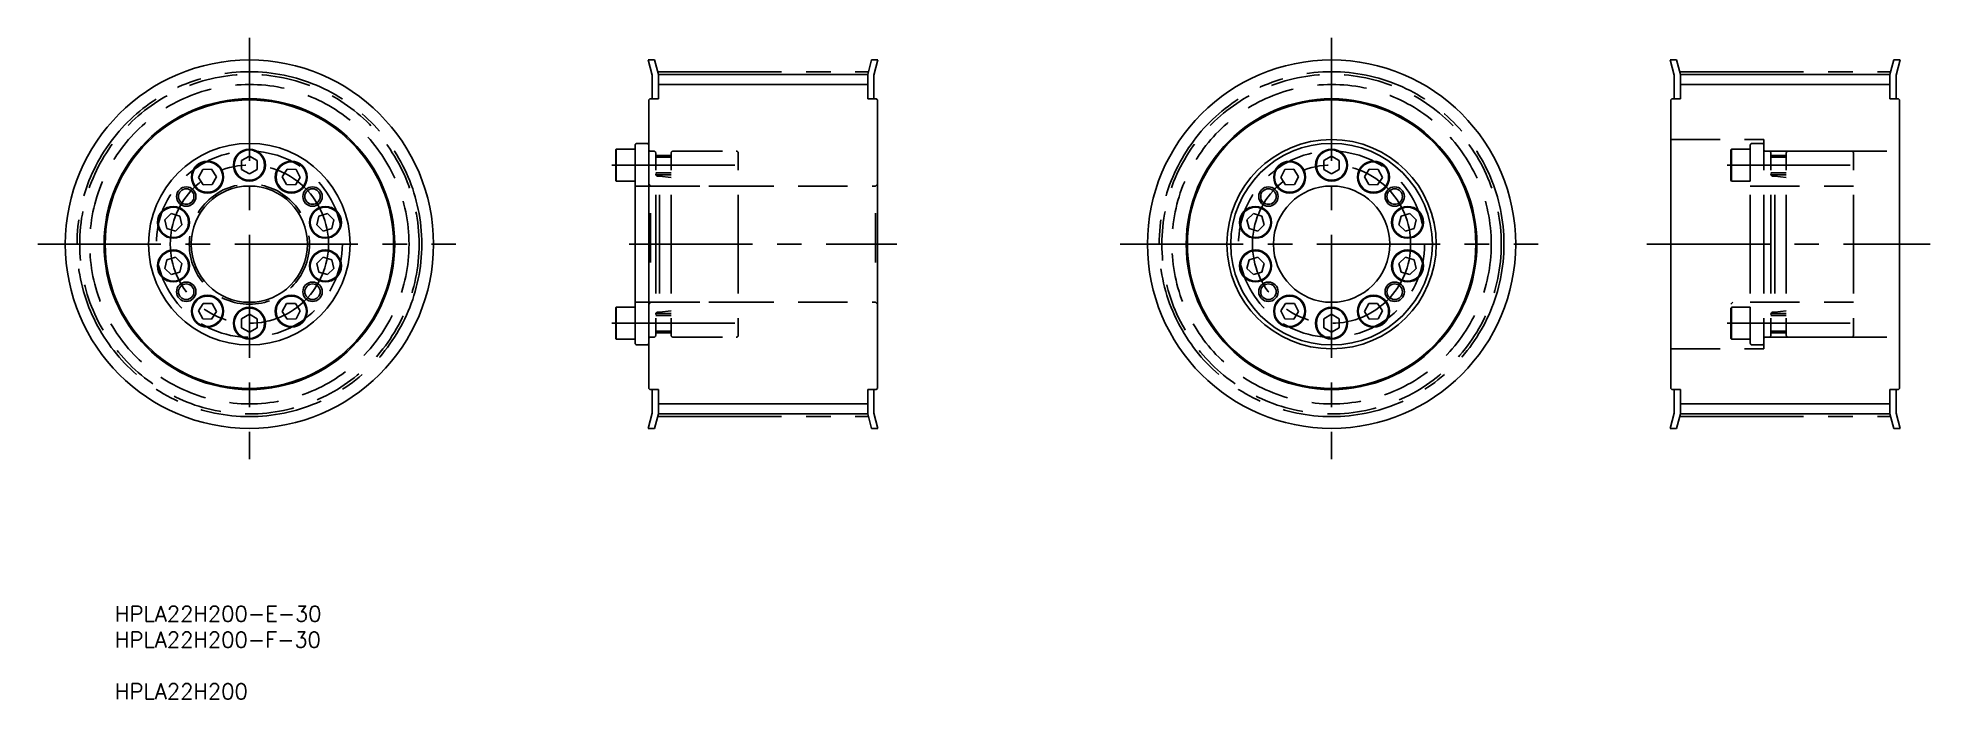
# Model space of a CAD drawing. Extents: x -5 to 483, y -15 to 155.
import ezdxf

# ---------------------------------------------------------------- set-up
doc = ezdxf.new("R2010")
doc.units = 0
doc.linetypes.add('CENTER', pattern=[50.8, 31.75, -6.35, 6.35, -6.35])
doc.linetypes.add('DASHED', pattern=[19.05, 12.7, -6.35])
doc.layers.get('0').update_dxf_attribs({"linetype": 'CONTINUOUS'})
doc.layers.add('CENTER', color=1, linetype='CENTER')
doc.styles.add('MISUMI', font='txt.shx')

# ---------------------------------------------------------------- blocks, each defined once
blk = doc.blocks.new('*U6')
at = {"color": 7, "linetype": 'CONTINUOUS', "style": 'MISUMI'}
for s, p in [('HPLA22H200-E-30', (15.05, 4.8)), ('HPLA22H200-F-30', (15.05, -1.87)), ('HPLA22H200', (15.05, -15.2))]:
    blk.add_text(s, height=4, dxfattribs=at).set_placement(p)

msp = doc.modelspace()

# ---------------------------------------------------------------- linework, layer by layer
at = {"color": 7, "linetype": 'CONTINUOUS'}
for p, q in [((152.6, 149.64), (154.26, 149.64)), ((153.66, 145.71), (152.6, 149.64)), ((155.26, 145.92), (154.26, 149.64)), ((209.26, 145.92), (210.25, 149.64)), ((211.91, 149.64), (210.25, 149.64)), ((210.86, 145.71), (211.91, 149.64)), ((416.32, 149.64), (417.97, 149.64)), ((417.37, 145.71), (416.32, 149.64)), ((418.97, 145.92), (417.97, 149.64)), ((472.97, 145.92), (473.97, 149.64)), ((475.62, 149.64), (473.97, 149.64)), ((474.57, 145.71), (475.62, 149.64)), ((153.66, 139.64), (153.66, 145.71)), ((155.26, 145.92), (209.26, 145.92)), ((155.26, 139.64), (155.26, 145.92)), ((209.26, 139.64), (209.26, 145.92)), ((210.86, 139.64), (210.86, 145.71)), ((417.37, 139.64), (417.37, 145.71)), ((418.97, 145.92), (472.97, 145.92)), ((418.97, 139.64), (418.97, 145.92)), ((472.97, 139.64), (472.97, 145.92)), ((474.57, 139.64), (474.57, 145.71)), ((152.76, 139.34), (153.06, 139.64)), ((152.76, 64.94), (152.76, 139.34)), ((153.06, 139.64), (155.26, 139.64)), ((209.26, 139.64), (211.46, 139.64)), ((211.46, 139.64), (211.76, 139.34)), ((211.76, 64.94), (211.76, 139.34)), ((416.47, 139.34), (416.77, 139.64)), ((416.47, 64.94), (416.47, 139.34)), ((416.77, 139.64), (418.97, 139.64)), ((472.97, 139.64), (475.17, 139.64)), ((475.17, 139.64), (475.47, 139.34)), ((475.47, 64.94), (475.47, 139.34)), ((149.26, 102.14), (149.26, 127.64)), ((149.76, 128.14), (152.26, 128.14)), ((152.76, 102.14), (152.76, 127.64)), ((49.73, 124.85), (47.73, 123.7)), ((47.73, 123.7), (47.73, 121.39)), ((51.73, 123.7), (49.73, 124.85)), ((51.73, 121.39), (51.73, 123.7)), ((144.26, 126.47), (144.37, 126.67)), ((144.26, 118.62), (144.26, 126.47)), ((144.37, 118.42), (144.37, 126.67)), ((144.37, 126.67), (149.26, 126.67)), ((149.26, 118.42), (149.26, 126.67)), ((149.26, 120.04), (149.26, 125.04)), ((328.94, 124.85), (326.94, 123.7)), ((326.94, 123.7), (326.94, 121.39)), ((330.94, 123.7), (328.94, 124.85)), ((330.94, 121.39), (330.94, 123.7)), ((37.69, 121.4), (36.61, 119.36)), ((36.61, 119.36), (37.83, 117.41)), ((40, 121.48), (37.69, 121.4)), ((37.83, 117.41), (40.14, 117.49)), ((41.23, 119.53), (40, 121.48)), ((40.14, 117.49), (41.23, 119.53)), ((47.73, 121.39), (49.73, 120.24)), ((49.73, 120.24), (51.73, 121.39)), ((58.23, 119.53), (59.45, 121.48)), ((59.31, 117.49), (58.23, 119.53)), ((61.62, 117.41), (59.31, 117.49)), ((59.45, 121.48), (61.76, 121.4)), ((62.85, 119.36), (61.62, 117.41)), ((61.76, 121.4), (62.85, 119.36)), ((144.26, 118.62), (144.37, 118.42)), ((144.37, 118.42), (149.26, 118.42)), ((316.91, 121.4), (315.82, 119.36)), ((315.82, 119.36), (317.05, 117.41)), ((319.21, 121.48), (316.91, 121.4)), ((317.05, 117.41), (319.35, 117.49)), ((320.44, 119.53), (319.21, 121.48)), ((319.35, 117.49), (320.44, 119.53)), ((326.94, 121.39), (328.94, 120.24)), ((328.94, 120.24), (330.94, 121.39)), ((337.44, 119.53), (338.67, 121.48)), ((338.53, 117.49), (337.44, 119.53)), ((340.83, 117.41), (338.53, 117.49)), ((338.67, 121.48), (340.97, 121.4)), ((342.06, 119.36), (340.83, 117.41)), ((340.97, 121.4), (342.06, 119.36)), ((149.26, 114.89), (149.26, 114.89)), ((29.56, 110.01), (27.9, 108.4)), ((27.9, 108.4), (28.46, 106.16)), ((31.78, 109.37), (29.56, 110.01)), ((32.34, 107.13), (31.78, 109.37)), ((67.12, 107.13), (67.68, 109.37)), ((67.68, 109.37), (69.9, 110.01)), ((69.9, 110.01), (71.56, 108.4)), ((71.56, 108.4), (71, 106.16)), ((149.26, 108.52), (149.26, 108.52)), ((308.77, 110.01), (307.11, 108.4)), ((307.11, 108.4), (307.67, 106.16)), ((310.99, 109.37), (308.77, 110.01)), ((311.55, 107.13), (310.99, 109.37)), ((346.33, 107.13), (346.89, 109.37)), ((346.89, 109.37), (349.11, 110.01)), ((349.11, 110.01), (350.77, 108.4)), ((350.77, 108.4), (350.21, 106.16)), ((28.46, 106.16), (30.68, 105.53)), ((30.68, 105.53), (32.34, 107.13)), ((68.78, 105.53), (67.12, 107.13)), ((71, 106.16), (68.78, 105.53)), ((307.67, 106.16), (309.89, 105.53)), ((309.89, 105.53), (311.55, 107.13)), ((347.99, 105.53), (346.33, 107.13)), ((350.21, 106.16), (347.99, 105.53)), ((27.9, 95.88), (28.46, 98.13)), ((28.46, 98.13), (30.68, 98.76)), ((30.68, 98.76), (32.34, 97.16)), ((68.78, 98.76), (67.12, 97.16)), ((71, 98.13), (68.78, 98.76)), ((71.56, 95.88), (71, 98.13)), ((149.26, 102.14), (149.26, 76.64)), ((152.76, 102.14), (152.76, 76.64)), ((307.11, 95.88), (307.67, 98.13)), ((307.67, 98.13), (309.89, 98.76)), ((309.89, 98.76), (311.55, 97.16)), ((347.99, 98.76), (346.33, 97.16)), ((350.21, 98.13), (347.99, 98.76)), ((350.77, 95.88), (350.21, 98.13)), ((29.56, 94.28), (27.9, 95.88)), ((31.78, 94.92), (29.56, 94.28)), ((32.34, 97.16), (31.78, 94.92)), ((67.12, 97.16), (67.68, 94.92)), ((67.68, 94.92), (69.9, 94.28)), ((69.9, 94.28), (71.56, 95.88)), ((308.77, 94.28), (307.11, 95.88)), ((310.99, 94.92), (308.77, 94.28)), ((311.55, 97.16), (310.99, 94.92)), ((346.33, 97.16), (346.89, 94.92)), ((346.89, 94.92), (349.11, 94.28)), ((349.11, 94.28), (350.77, 95.88)), ((36.61, 84.92), (37.83, 86.88)), ((37.69, 82.89), (36.61, 84.92)), ((37.83, 86.88), (40.14, 86.8)), ((41.23, 84.76), (40, 82.81)), ((40.14, 86.8), (41.23, 84.76)), ((47.73, 82.9), (49.73, 84.05)), ((49.73, 84.05), (51.73, 82.9)), ((59.31, 86.8), (58.23, 84.76)), ((58.23, 84.76), (59.45, 82.81)), ((61.62, 86.88), (59.31, 86.8)), ((62.85, 84.92), (61.62, 86.88)), ((61.76, 82.89), (62.85, 84.92)), ((144.26, 85.67), (144.37, 85.87)), ((144.26, 85.67), (144.26, 77.82)), ((144.37, 85.87), (144.37, 77.62)), ((144.37, 85.87), (149.26, 85.87)), ((149.26, 85.87), (149.26, 77.62)), ((149.26, 84.24), (149.26, 79.24)), ((315.82, 84.92), (317.05, 86.88)), ((316.91, 82.89), (315.82, 84.92)), ((317.05, 86.88), (319.35, 86.8)), ((320.44, 84.76), (319.21, 82.81)), ((319.35, 86.8), (320.44, 84.76)), ((326.94, 82.9), (328.94, 84.05)), ((328.94, 84.05), (330.94, 82.9)), ((338.53, 86.8), (337.44, 84.76)), ((337.44, 84.76), (338.67, 82.81)), ((340.83, 86.88), (338.53, 86.8)), ((342.06, 84.92), (340.83, 86.88)), ((340.97, 82.89), (342.06, 84.92)), ((40, 82.81), (37.69, 82.89)), ((47.73, 80.59), (47.73, 82.9)), ((49.73, 79.44), (47.73, 80.59)), ((51.73, 80.59), (49.73, 79.44)), ((51.73, 82.9), (51.73, 80.59)), ((59.45, 82.81), (61.76, 82.89)), ((319.21, 82.81), (316.91, 82.89)), ((326.94, 80.59), (326.94, 82.9)), ((328.94, 79.44), (326.94, 80.59)), ((330.94, 80.59), (328.94, 79.44)), ((330.94, 82.9), (330.94, 80.59)), ((338.67, 82.81), (340.97, 82.89)), ((144.26, 77.82), (144.37, 77.62)), ((144.37, 77.62), (149.26, 77.62)), ((149.76, 76.14), (152.26, 76.14)), ((153.06, 64.64), (152.76, 64.94)), ((153.06, 64.64), (155.26, 64.64)), ((153.66, 64.64), (153.66, 58.58)), ((155.26, 58.36), (155.26, 64.64)), ((209.26, 58.36), (209.26, 64.64)), ((209.26, 64.64), (211.46, 64.64)), ((210.86, 64.64), (210.86, 58.58)), ((211.76, 64.94), (211.46, 64.64)), ((416.77, 64.64), (416.47, 64.94)), ((416.77, 64.64), (418.97, 64.64)), ((417.37, 64.64), (417.37, 58.57)), ((418.97, 58.36), (418.97, 64.64)), ((472.97, 58.36), (472.97, 64.64)), ((472.97, 64.64), (475.17, 64.64)), ((474.57, 64.64), (474.57, 58.57)), ((475.47, 64.94), (475.17, 64.64)), ((153.66, 58.58), (152.6, 54.64)), ((152.6, 54.64), (154.26, 54.64)), ((155.26, 58.36), (154.26, 54.64)), ((155.26, 58.36), (209.26, 58.36)), ((209.26, 58.36), (210.25, 54.64)), ((211.91, 54.64), (210.25, 54.64)), ((210.86, 58.58), (211.91, 54.64)), ((417.37, 58.57), (416.32, 54.64)), ((416.32, 54.64), (417.97, 54.64)), ((418.97, 58.36), (417.97, 54.64)), ((418.97, 58.36), (472.97, 58.36)), ((472.97, 58.36), (473.97, 54.64)), ((475.62, 54.64), (473.97, 54.64)), ((474.57, 58.57), (475.62, 54.64))]:
    msp.add_line(p, q, dxfattribs=at)
at = {"color": 3, "linetype": 'CONTINUOUS'}
for p, q in [((155.26, 143.33), (209.26, 143.33)), ((418.97, 143.33), (472.97, 143.33)), ((155.26, 60.95), (209.26, 60.95)), ((418.97, 60.95), (472.97, 60.95))]:
    msp.add_line(p, q, dxfattribs=at)
at = {"color": 3, "linetype": 'DASHED'}
for p, q in [((416.47, 129.14), (440.47, 129.14)), ((436.97, 102.14), (436.97, 127.64)), ((437.47, 128.14), (439.97, 128.14)), ((440.47, 126.14), (440.47, 129.14)), ((440.47, 102.14), (440.47, 127.64)), ((153.17, 126.14), (154.06, 126.14)), ((154.56, 102.14), (154.56, 125.64)), ((158.56, 125.04), (154.56, 125.04)), ((158.56, 124.54), (154.56, 124.54)), ((158.56, 102.14), (158.56, 125.64)), ((159.06, 126.14), (175.36, 126.14)), ((175.86, 102.14), (175.86, 125.64)), ((431.97, 126.47), (432.09, 126.67)), ((431.97, 118.62), (431.97, 126.47)), ((432.09, 118.42), (432.09, 126.67)), ((432.09, 126.67), (436.97, 126.67)), ((436.97, 118.42), (436.97, 126.67)), ((436.97, 120.04), (436.97, 125.04)), ((440.47, 126.14), (475.47, 126.14)), ((440.88, 126.14), (441.77, 126.14)), ((442.27, 102.14), (442.27, 125.64)), ((446.27, 125.04), (442.27, 125.04)), ((446.27, 124.54), (442.27, 124.54)), ((446.27, 102.14), (446.27, 125.64)), ((446.77, 126.14), (463.07, 126.14)), ((463.57, 102.14), (463.57, 125.64)), ((152.76, 117.64), (153.26, 117.14)), ((158.56, 120.54), (154.56, 120.54)), ((158.56, 120.04), (154.56, 120.04)), ((155.16, 119.67), (155.56, 119.67)), ((155.56, 102.14), (155.56, 119.67)), ((155.56, 119.67), (158.56, 119.33)), ((211.76, 117.64), (211.26, 117.14)), ((431.97, 118.62), (432.09, 118.42)), ((432.09, 118.42), (436.97, 118.42)), ((446.27, 120.54), (442.27, 120.54)), ((446.27, 120.04), (442.27, 120.04)), ((442.87, 119.67), (443.27, 119.67)), ((443.27, 102.14), (443.27, 119.67)), ((443.27, 119.67), (446.27, 119.33)), ((149.26, 117.14), (175.86, 117.14)), ((153.26, 117.14), (211.26, 117.14)), ((436.97, 117.14), (463.57, 117.14)), ((436.97, 114.89), (436.97, 114.89)), ((153.26, 110.14), (153.26, 94.14)), ((211.26, 110.14), (211.26, 94.14)), ((436.97, 108.52), (436.97, 108.52)), ((154.56, 102.14), (154.56, 78.64)), ((155.56, 102.14), (155.56, 84.62)), ((158.56, 102.14), (158.56, 78.64)), ((175.86, 102.14), (175.86, 78.64)), ((436.97, 102.14), (436.97, 76.64)), ((440.47, 102.14), (440.47, 76.64)), ((442.27, 102.14), (442.27, 78.64)), ((443.27, 102.14), (443.27, 84.62)), ((446.27, 102.14), (446.27, 78.64)), ((463.57, 102.14), (463.57, 78.64)), ((149.26, 87.14), (175.86, 87.14)), ((152.76, 86.64), (153.26, 87.14)), ((153.26, 87.14), (211.26, 87.14)), ((158.56, 84.24), (154.56, 84.24)), ((158.56, 83.74), (154.56, 83.74)), ((155.16, 84.62), (155.56, 84.62)), ((155.56, 84.62), (158.56, 84.96)), ((211.76, 86.64), (211.26, 87.14)), ((431.97, 86.64), (432.47, 87.14)), ((431.97, 85.67), (431.97, 77.82)), ((432.09, 85.87), (432.09, 77.62)), ((432.09, 85.87), (436.97, 85.87)), ((436.97, 87.14), (463.57, 87.14)), ((436.97, 85.87), (436.97, 77.62)), ((436.97, 84.24), (436.97, 79.24)), ((446.27, 84.24), (442.27, 84.24)), ((446.27, 83.74), (442.27, 83.74)), ((442.87, 84.62), (443.27, 84.62)), ((443.27, 84.62), (446.27, 84.96)), ((153.17, 78.14), (154.06, 78.14)), ((158.56, 79.74), (154.56, 79.74)), ((158.56, 79.24), (154.56, 79.24)), ((159.06, 78.14), (175.36, 78.14)), ((440.47, 78.14), (440.47, 75.14)), ((440.47, 78.14), (475.47, 78.14)), ((440.88, 78.14), (441.77, 78.14)), ((446.27, 79.74), (442.27, 79.74)), ((446.27, 79.24), (442.27, 79.24)), ((446.77, 78.14), (463.07, 78.14)), ((416.47, 75.14), (440.47, 75.14)), ((431.97, 77.82), (432.09, 77.62)), ((432.09, 77.62), (436.97, 77.62)), ((437.47, 76.14), (439.97, 76.14))]:
    msp.add_line(p, q, dxfattribs=at)
at = {"color": 7, "linetype": 'CONTINUOUS'}
for centre, radius in [((49.73, 102.14), 47.5), ((328.94, 102.14), 47.5), ((49.73, 102.14), 37.5), ((49.73, 102.14), 37.2), ((328.94, 102.14), 37.5), ((328.94, 102.14), 37.2), ((49.73, 102.14), 26), ((328.94, 102.14), 27), ((328.94, 102.14), 26), ((38.92, 119.44), 4.12), ((38.92, 119.44), 3.92), ((49.73, 122.54), 4.12), ((49.73, 122.54), 3.92), ((60.54, 119.44), 4.12), ((60.54, 119.44), 3.92), ((318.13, 119.44), 4.12), ((318.13, 119.44), 3.92), ((328.94, 122.54), 4.12), ((328.94, 122.54), 3.92), ((339.75, 119.44), 4.12), ((339.75, 119.44), 3.92), ((33.44, 114.42), 2), ((49.73, 102.14), 15), ((66.02, 114.42), 2), ((312.65, 114.42), 2.5), ((312.65, 114.42), 2), ((328.94, 102.14), 15), ((345.23, 114.42), 2.5), ((345.23, 114.42), 2), ((30.12, 107.77), 4.12), ((30.12, 107.77), 3.92), ((69.34, 107.77), 4.12), ((69.34, 107.77), 3.92), ((309.33, 107.77), 4.12), ((309.33, 107.77), 3.92), ((348.55, 107.77), 4.12), ((348.55, 107.77), 3.92), ((30.12, 96.52), 4.12), ((30.12, 96.52), 3.92), ((69.34, 96.52), 4.12), ((69.34, 96.52), 3.92), ((309.33, 96.52), 4.12), ((309.33, 96.52), 3.92), ((348.55, 96.52), 4.12), ((348.55, 96.52), 3.92), ((33.44, 89.87), 2), ((38.92, 84.84), 4.12), ((38.92, 84.84), 3.92), ((60.54, 84.84), 4.12), ((60.54, 84.84), 3.92), ((66.02, 89.87), 2), ((312.65, 89.87), 2.5), ((312.65, 89.87), 2), ((318.13, 84.84), 4.12), ((318.13, 84.84), 3.92), ((339.75, 84.84), 4.12), ((339.75, 84.84), 3.92), ((345.23, 89.87), 2.5), ((345.23, 89.87), 2), ((49.73, 81.74), 4.12), ((49.73, 81.74), 3.92), ((328.94, 81.74), 4.12), ((328.94, 81.74), 3.92)]:
    msp.add_circle(centre, radius, dxfattribs=at)
at = {"color": 3, "linetype": 'DASHED'}
for centre, radius in [((49.73, 102.14), 43.78), ((49.73, 102.14), 41.19), ((328.94, 102.14), 43.78), ((328.94, 102.14), 41.19), ((49.73, 102.14), 24), ((328.94, 102.14), 24), ((49.73, 102.14), 15.5)]:
    msp.add_circle(centre, radius, dxfattribs=at)
at = {"color": 3}
for centre in [(33.44, 114.42), (66.02, 114.42), (33.44, 89.87), (66.02, 89.87)]:
    msp.add_circle(centre, 2.5, dxfattribs=at)
at = {"color": 7, "linetype": 'CONTINUOUS'}
for centre, start, end in [((149.76, 127.64), 90, 180.0009), ((152.26, 127.64), 0, 90), ((149.76, 76.64), 179.9991, 270), ((152.26, 76.64), 270, 0)]:
    msp.add_arc(centre, 0.5, start, end, dxfattribs=at)
at = {"color": 3, "linetype": 'DASHED'}
for centre, radius, start, end in [((437.47, 127.64), 0.5, 90, 180.0009), ((439.97, 127.64), 0.5, 0, 90), ((153.17, 126.55), 0.41, 180, 270), ((154.06, 125.64), 0.5, 0, 90), ((159.06, 125.64), 0.5, 90, 180), ((175.36, 125.64), 0.5, 0, 90), ((440.88, 126.55), 0.41, 180, 270), ((441.77, 125.64), 0.5, 0, 90), ((446.77, 125.64), 0.5, 90, 180), ((463.07, 125.64), 0.5, 0, 90), ((155.16, 120.27), 0.6, 180, 270), ((442.87, 120.27), 0.6, 180, 270), ((155.16, 84.02), 0.6, 90, 180), ((442.87, 84.02), 0.6, 90, 180), ((153.17, 77.73), 0.41, 90, 180), ((154.06, 78.64), 0.5, 270, 0), ((159.06, 78.64), 0.5, 180, 270), ((175.36, 78.64), 0.5, 270, 0), ((440.88, 77.73), 0.41, 90, 180), ((441.77, 78.64), 0.5, 270, 0), ((446.77, 78.64), 0.5, 180, 270), ((463.07, 78.64), 0.5, 270, 0), ((437.47, 76.64), 0.5, 179.9991, 270), ((439.97, 76.64), 0.5, 270, 0)]:
    msp.add_arc(centre, radius, start, end, dxfattribs=at)
at = {"layer": 'CENTER', "color": 1, "linetype": 'CENTER'}
for p, q in [((49.73, 155.35), (49.73, 46.72)), ((328.94, 155.35), (328.94, 46.72)), ((155.26, 146.61), (209.26, 146.61)), ((418.97, 146.61), (472.97, 146.61)), ((143.26, 122.54), (176.86, 122.54)), ((430.97, 122.54), (464.57, 122.54)), ((-4.85, 102.14), (103.04, 102.14)), ((147.76, 102.14), (216.76, 102.14)), ((274.37, 102.14), (382.25, 102.14)), ((410.24, 102.14), (483.38, 102.14)), ((143.26, 81.74), (176.86, 81.74)), ((430.97, 81.74), (464.57, 81.74)), ((155.26, 57.67), (209.26, 57.67)), ((418.97, 57.67), (472.97, 57.67))]:
    msp.add_line(p, q, dxfattribs=at)
for centre, radius in [((49.73, 102.14), 44.47), ((328.94, 102.14), 44.47), ((49.73, 102.14), 20.4), ((328.94, 102.14), 20.4)]:
    msp.add_circle(centre, radius, dxfattribs=at)

# ---------------------------------------------------------------- block references
at = {"color": 7, "linetype": 'CONTINUOUS'}
msp.add_blockref('*U6', (0, 0), dxfattribs=at)

doc.saveas('drawing.dxf')
